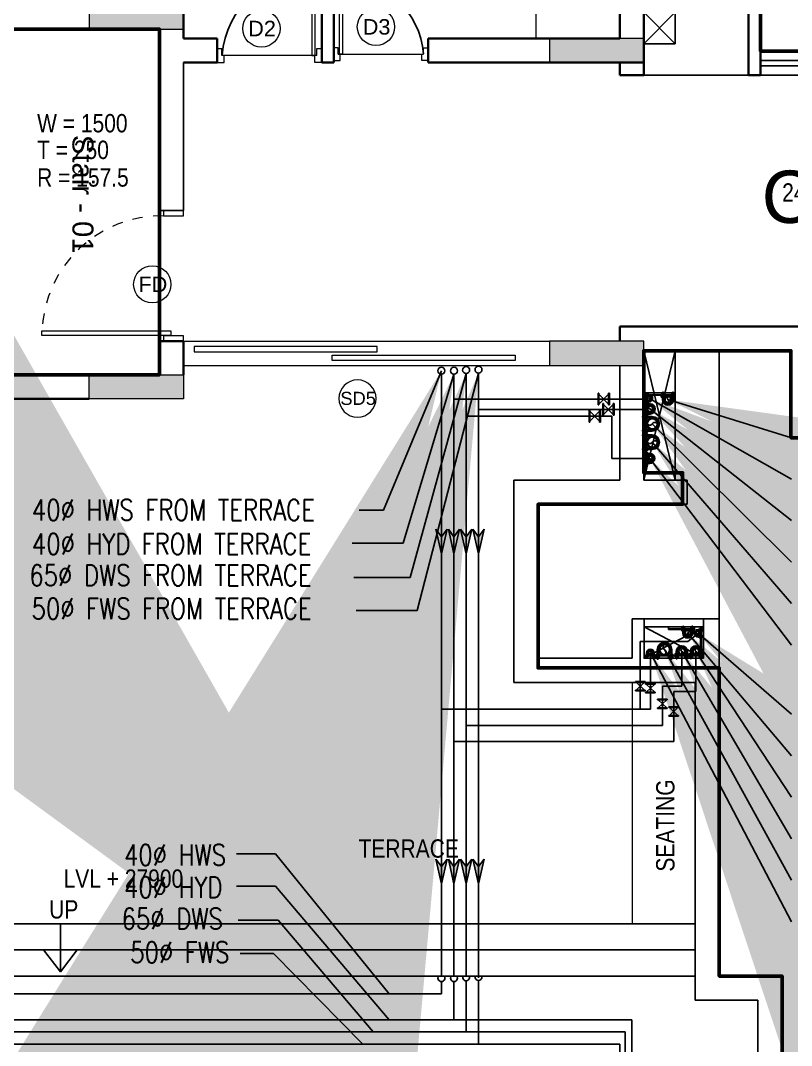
# Model space of a CAD drawing. Header units: inches. Extents: x 0 to 429, y 0 to 146.
# Drawn here: x 287.94 to 295.3, y 108.29 to 118.07 of the extents above; entities that cross this region are included whole.
import ezdxf
from ezdxf.enums import TextEntityAlignment as Align

# ---------------------------------------------------------------- set-up
doc = ezdxf.new("R2010")
doc.units = ezdxf.units.IN
doc.header["$MEASUREMENT"] = 0
doc.linetypes.add('Xr-4BHK-A-B-Tenth Floor-Sub$0$HIDDEN', pattern=[0.375, 0.25, -0.125])
for name, color, linetype, lineweight in [('FLOOR09', 7, 'Continuous', 50), ('XR-4BHK-A-B-TENTH SUB$0$COL', 1, 'Continuous', 0), ('XR-4BHK-A-B-TENTH SUB$0$COL HATCH', 9, 'Continuous', 0), ('XR-4BHK-A-B-TENTH SUB$0$DIMENTION', 38, 'Continuous', 25), ('XR-4BHK-A-B-TENTH SUB$0$DOOR', 34, 'Continuous', 20), ('XR-4BHK-A-B-TENTH SUB$0$FURN', 15, 'Continuous', 18), ('XR-4BHK-A-B-TENTH SUB$0$RRL', 11, 'Continuous', 20), ('XR-4BHK-A-B-TENTH SUB$0$WALL', 7, 'Continuous', 30), ('XR-4BHK-A-B-TENTH SUB$0$WIN', 4, 'Continuous', 9)]:
    doc.layers.add(name, color=color, linetype=linetype, lineweight=lineweight)
for name, color, linetype in [('XR-4BHK-A-B-TENTH SUB$0$A-_SLABSTEP_E-', 8, 'Continuous'), ('XR-4BHK-A-B-TENTH SUB$0$BALCONY', 6, 'Continuous'), ('XR-4BHK-A-B-TENTH SUB$0$ELE', 4, 'Continuous')]:
    doc.layers.add(name, color=color, linetype=linetype)
doc.styles.get("Standard").update_dxf_attribs({"font": 'arial.ttf'})
doc.styles.add('Xr-4BHK-A-B-Ground-Sub$0$DIM', font='arial.ttf')
doc.styles.add('Xr-4BHK-A-B-Tenth Floor-Sub$0$$0$DIM', font='arial.ttf', dxfattribs={"height": 4})
doc.styles.add('Xr-4BHK-A-B-Tenth Floor-Sub$0$$1$Standard', font='arial.ttf')
doc.styles.add('Xr-4BHK-A-B-Tenth Floor-Sub$0$ROMANS', font='romans.shx')
doc.styles.add('Xr-4BHK-A-B-Tenth Floor-Sub$0$Standard', font='ARIALN.TTF')
doc.dimstyles.new('Xr-4BHK-A-B-Tenth Floor-Sub$0$DIM 75', dxfattribs={"dimtxt": 75, "dimasz": 75, "dimexe": 0.18, "dimexo": 0.0625, "dimgap": 0.09, "dimtad": 0, "dimtih": 1, "dimtoh": 1, "dimdec": 0, "dimzin": 0, "dimdsep": 46, "dimtxsty": 'Xr-4BHK-A-B-Tenth Floor-Sub$0$Standard', "dimcen": 0.09, "dimclrd": 256, "dimclre": 256, "dimclrt": 256, "dimadec": 0, "dimazin": 0, "dimtfac": 1, "dimtdec": 0, "dimtofl": 0, "dimtmove": 0, "dimatfit": 3, "dimfxl": 1, "dimtolj": 1, "dimtzin": 0, "dimarcsym": 0})

# ---------------------------------------------------------------- blocks, each defined once
blk = doc.blocks.new('Xr-4BHK-A-B-Tenth Floor-Sub$0$core typ')
at = {"layer": 'XR-4BHK-A-B-TENTH SUB$0$COL HATCH'}
blk.add_hatch(color=256, dxfattribs=at).paths.add_polyline_path([(-6045, 5820), (-6945.9, 5820), (-6945.9, 5590), (-6045, 5590)])
h = blk.add_hatch(color=256, dxfattribs=at)
h.dxf.hatch_style = 1
h.paths.add_polyline_path([(-11340.9, 5500), (-10440.4, 5500), (-10440.4, 5270), (-11340.9, 5270)])
at = {"layer": 'XR-4BHK-A-B-TENTH SUB$0$COL'}
for points in [[(-6045, 5820), (-6945.9, 5820), (-6945.9, 5590), (-6045, 5590)], [(-11340.9, 5500), (-10440.4, 5500), (-10440.4, 5270), (-11340.9, 5270)]]:
    blk.add_lwpolyline(points, close=True, dxfattribs=at)
at = {"layer": 'XR-4BHK-A-B-TENTH SUB$0$ELE'}
for p, q in [((-5745, 8960.4), (-6045, 8660.4)), ((-6045, 8960.4), (-5745, 8660.4)), ((-4930, 8590.2), (-4125, 8590.5)), ((-4930, 8500.2), (-4125, 8500.5)), ((-4930, 8450.2), (-4125, 8450.5)), ((-6045, 8360.5), (-5045, 8360.2)), ((-4930, 8360.2), (-4125, 8360.5))]:
    blk.add_line(p, q, dxfattribs=at)
blk.add_lwpolyline([(-5745, 8660.4), (-6045, 8660.4), (-6045, 8960.4), (-5745, 8960.4)], close=True, dxfattribs=at)
at = {"layer": 'XR-4BHK-A-B-TENTH SUB$0$WALL'}
for p, q in [((-4930, 9075.2), (-4930, 8360.2)), ((-6045, 8960.5), (-6045, 8360.5)), ((-5045, 8960.2), (-5045, 8360.2)), ((-6275, 8480), (-6275, 8360.5)), ((-6275, 8360.5), (-6045, 8360.5)), ((-5045, 8360.2), (-4930, 8360.2)), ((-6275, 5960.5), (-4410.8, 5960.5)), ((-6275, 5820), (-6275, 5960.5)), ((-4640.8, 5730.5), (-6045, 5730.5)), ((-4640.8, 4900.1), (-4640.8, 5730.5)), ((-4640.8, 4900.1), (-3660.8, 4900.2))]:
    blk.add_line(p, q, dxfattribs=at)
blk = doc.blocks.new('Xr-4BHK-A-B-Tenth Floor-Sub$0$door1')
at = {"layer": 'XR-4BHK-A-B-TENTH SUB$0$A-_SLABSTEP_E-', "ltscale": 1000}
blk.add_arc((4969893, -5517193), 663.7, 181.487, 264.95348, dxfattribs=at)
at = {"layer": 'XR-4BHK-A-B-TENTH SUB$0$DOOR', "ltscale": 1000}
blk.add_line((4969837.3, -5517175.4), (4969837.3, -5517854.6), dxfattribs=at)
blk.add_lwpolyline([(4969837.3, -5517186.4), (4969229.5, -5517186.4), (4969229.5, -5517210.3), (4969837.3, -5517210.3)], close=True, dxfattribs=at)
for points in [[(4969837.3, -5517175.4), (4969786.5, -5517175.4), (4969786.5, -5517140), (4969888, -5517140), (4969888, -5517190.5), (4969837.3, -5517190.5)], [(4969837.3, -5517854.6), (4969788, -5517854.6), (4969788, -5517890), (4969888, -5517890), (4969888, -5517839.5), (4969837.3, -5517839.5)]]:
    blk.add_lwpolyline(points, dxfattribs=at)
blk = doc.blocks.new('Xr-4BHK-A-B-Tenth Floor-Sub$0$unit1')
at = {"layer": 'XR-4BHK-A-B-TENTH SUB$0$COL HATCH'}
h = blk.add_hatch(color=256, dxfattribs=at)
h.dxf.hatch_style = 1
h.paths.add_polyline_path([(-5295.9, 320), (-4395.4, 320), (-4395.4, 550), (-5295.9, 550)])
h = blk.add_hatch(color=256, dxfattribs=at)
h.dxf.hatch_style = 1
h.paths.add_polyline_path([(-900.5, 0), (0, 0), (0, 230), (-900.5, 230)])
at = {"layer": 'XR-4BHK-A-B-TENTH SUB$0$COL'}
for points in [[(-5295.9, 320), (-4395.4, 320), (-4395.4, 550), (-5295.9, 550)], [(-900.5, 0), (0, 0), (0, 230), (-900.5, 230)]]:
    blk.add_lwpolyline(points, close=True, dxfattribs=at)
at = {"layer": 'XR-4BHK-A-B-TENTH SUB$0$RRL'}
blk.add_line((-1030, 1325), (-1030, 230), dxfattribs=at)
at = {"layer": 'XR-4BHK-A-B-TENTH SUB$0$WALL'}
for p, q in [((-230, 1325), (-230, 230)), ((-3075, 0), (-3075, 1235.2)), ((-2960, 0), (-2960, 1235.2)), ((-4395.4, 550), (-4395.4, 230)), ((-4625.4, 320), (-9265, 320)), ((-4395.4, 230), (-4075, 230)), ((-4075, 230), (-4075, 0)), ((-230, 230), (-2060, 230)), ((-2060, 230), (-2060, 0)), ((-4394.6, 0), (-4075, 0)), ((0, 0), (-2060, 0)), ((-2960, 0), (-3075, 0))]:
    blk.add_line(p, q, dxfattribs=at)
at = {"layer": 'XR-4BHK-A-B-TENTH SUB$0$DIMENTION', "color": 0, "xscale": 1.333330264868441, "yscale": 1.333330264868441, "zscale": 1.333330264868441, "rotation": 270}
blk.add_blockref('Xr-4BHK-A-B-Tenth Floor-Sub$0$door1', (7353094.7, 6626502.1), dxfattribs=at)
at = {"layer": 'XR-4BHK-A-B-TENTH SUB$0$DIMENTION', "color": 0, "extrusion": (0, 0, -1), "xscale": 1.199999998323619, "yscale": 1.199999998323619, "zscale": -1.199999998323619, "rotation": 270}
blk.add_blockref('Xr-4BHK-A-B-Tenth Floor-Sub$0$door1', (6623528, 5963885.7), dxfattribs=at)
blk = doc.blocks.new('Xr-4BHK-A-B-Tenth Floor-Sub$0$unit 2')
at = {"layer": 'XR-4BHK-A-B-TENTH SUB$0$BALCONY', "ltscale": 1000}
blk.add_line((720, -2650.2), (719.5, -89.5), dxfattribs=at)
at = {"layer": 'XR-4BHK-A-B-TENTH SUB$0$DOOR'}
for points in [[(-4293.3, -100), (-2546.1, -100), (-2546.1, -50), (-4293.3, -50)], [(-1227.7, -181.7), (-2974.9, -181.7), (-2974.9, -131.7), (-1227.7, -131.7)]]:
    blk.add_lwpolyline(points, close=True, dxfattribs=at)
at = {"layer": 'XR-4BHK-A-B-TENTH SUB$0$ELE'}
for p, q in [((300, -1325), (0, -89.5)), ((300, -89.5), (0, -1325)), ((300, -1325), (300, -89.5)), ((-230, -1325), (-230, -230)), ((0, -1325), (0, -230)), ((-1240.4, -1325), (-230, -1325)), ((-1240.4, -3255), (-1240.4, -1325)), ((415, -1325), (0, -1325)), ((415, -1555), (415, -1325)), ((415, -1555), (-1010.4, -1555)), ((-1010.4, -3025), (-1010.4, -1555)), ((-110.4, -3025), (-110.4, -2650.2)), ((4.6, -2650.2), (-110.4, -2650.2)), ((4.6, -3025), (4.6, -2650.2)), ((570, -2650.3), (4.6, -2650.2)), ((569.6, -2725.2), (4.6, -3025)), ((569.6, -3025.1), (4.6, -2725.2)), ((569.6, -2725.2), (4.6, -2725.2)), ((569.6, -2650.3), (720, -2650.2)), ((569.6, -3025.1), (569.6, -2650.3)), ((720, -6060), (720, -2650.2)), ((-110.4, -3025), (-1010.4, -3025)), ((569.6, -3025.1), (4.6, -3025)), ((490.4, -3255), (-1240.4, -3255)), ((490.4, -6290.2), (490.4, -3255)), ((-11025.4, -5559.8), (490.4, -5559.8)), ((-11025.4, -5809.8), (490.4, -5809.8)), ((-5570.4, -6017.5), (-5731.5, -5809.8)), ((-5570.4, -6017.5), (-5409.3, -5809.8)), ((-11025.4, -6059.8), (490.4, -6059.8)), ((1320, -6060), (720, -6060)), ((1320, -6060), (1320, -7755.2)), ((490.4, -6290.2), (1090, -6290.2)), ((1090, -6290), (1090, -7525.2))]:
    blk.add_line(p, q, dxfattribs=at)
blk.add_lwpolyline([(-5570.4, -5559.8), (-5570.4, -6017.5), (-5409.3, -5809.8)], dxfattribs=at)
at = {"layer": 'XR-4BHK-A-B-TENTH SUB$0$FURN', "ltscale": 0.5}
blk.add_line((-107.4, -5559.8), (-107.4, -3264.8), dxfattribs=at)
at = {"layer": 'XR-4BHK-A-B-TENTH SUB$0$WALL'}
for p, q in [((-4625.4, 0), (-4395.4, 0)), ((-4625.4, -320), (-4625.4, 0)), ((-4395.4, -320), (-4395.4, 0)), ((-5295.9, -320), (-9035, -320)), ((-5295.9, -550), (-9035, -550))]:
    blk.add_line(p, q, dxfattribs=at)
at = {"layer": 'XR-4BHK-A-B-TENTH SUB$0$WIN'}
for p, q in [((-4395.4, 0), (-900.9, 0)), ((-4395.4, -230), (-900.9, -230))]:
    blk.add_line(p, q, dxfattribs=at)
blk = doc.blocks.new('Xr-4BHK-A-B-Tenth Floor-Sub$0$$0$DOOR NO')
at = {"lineweight": 0}
blk.add_circle((0, 0), 10, dxfattribs=at)
at = {"style": 'Xr-4BHK-A-B-Tenth Floor-Sub$0$$0$DIM'}
blk.add_attdef('X1', text='', height=9, dxfattribs=at).set_placement((0, 0), align=Align.MIDDLE_CENTER)
blk = doc.blocks.new('Xr-4BHK-A-B-Tenth Floor-Sub$0$d-750')
at = {"layer": 'XR-4BHK-A-B-TENTH SUB$0$DOOR'}
for p, q in [((0, 718.7), (0, 750)), ((0, 750), (115, 750)), ((115, 718.7), (0, 718.7)), ((115, 750), (115, 718.7)), ((0, 0), (0, 31.2)), ((0, 31.2), (115, 31.2)), ((115, 31.2), (115, 0)), ((115, 0), (0, 0))]:
    blk.add_line(p, q, dxfattribs=at)
blk.add_lwpolyline([(73.9, 34.2), (811.3, 34.2), (811.3, 59.2), (73.9, 59.2)], close=True, dxfattribs=at)
at = {"layer": 'XR-4BHK-A-B-TENTH SUB$0$DOOR', "color": 8, "linetype": 'Xr-4BHK-A-B-Tenth Floor-Sub$0$HIDDEN', "extrusion": (0, 0, -1)}
blk.add_ellipse((125, 31.2), major_axis=(218.4, 652.1), ratio=0.99874, start_param=-0.33813, end_param=1.207251, dxfattribs=at)
blk = doc.blocks.new('Xr-4BHK-A-B-Tenth Floor-Sub$0$AR')
at = {"lineweight": -3}
blk.add_hatch(color=0, dxfattribs=at).paths.add_polyline_path([(0, 0), (-53.4, -235.6), (0, -163), (53.4, -235.6)])
at = {"color": 0, "lineweight": -3}
for p, q in [((0, 0), (-53.4, -235.6)), ((0, 0), (53.4, -235.6)), ((0, -163), (-53.4, -235.6)), ((0, -163), (53.4, -235.6))]:
    blk.add_line(p, q, dxfattribs=at)
blk = doc.blocks.new('Xr-4BHK-A-B-Tenth Floor-Sub$0$CI100')
at = {"color": 1, "ltscale": 100}
for p, q in [((-79, 0), (-79, 11)), ((-74, 61), (-74, 11)), ((-66, 61), (-66, 11)), ((-61, 0), (-61, 11)), ((61, 0), (61, 11)), ((66, 61), (66, 11)), ((74, 61), (74, 11)), ((79, 0), (79, 11)), ((-79, -15), (-79, -4)), ((-74, 0), (-74, -4)), ((-74, -15), (-74, -37)), ((-74, -17), (-74, -37)), ((-66, -37), (-74, -37)), ((-66, 0), (-66, -4)), ((-66, -15), (-66, -37)), ((-66, -17), (-66, -37)), ((-61, -15), (-61, -4)), ((61, -15), (61, -4)), ((66, 0), (66, -4)), ((66, -15), (66, -37)), ((66, -17), (66, -37)), ((66, -37), (74, -37)), ((74, 0), (74, -4)), ((74, -15), (74, -37)), ((74, -17), (74, -37)), ((79, -15), (79, -4))]:
    blk.add_line(p, q, dxfattribs=at)
for points in [[(-85, 0), (-55, 0), (-55, 11), (-85, 11)], [(85, 0), (55, 0), (55, 11), (85, 11)], [(-85, -15), (-55, -15), (-55, -4), (-85, -4)], [(85, -15), (55, -15), (55, -4), (85, -4)]]:
    blk.add_lwpolyline(points, close=True, dxfattribs=at)
at = {"ltscale": 100}
for radius in [60.7, 50]:
    blk.add_circle((0, 61), radius, dxfattribs=at)
at = {"color": 1, "ltscale": 100}
for radius in [74, 66]:
    blk.add_arc((0, 61), radius, 0, 180, dxfattribs=at)
at = {"ltscale": 100}
for centre, start, end in [((14, 86), 119.0199, 240.9801), ((-14, 36), 299.0199, 60.9801)]:
    blk.add_arc(centre, 28.6, start, end, dxfattribs=at)
blk = doc.blocks.new('Xr-4BHK-A-B-Tenth Floor-Sub$0$CI50')
at = {"color": 1, "ltscale": 100}
for p, q in [((-53.2, 2), (-53.2, 13.5)), ((-48.3, 35), (-48.3, 13.5)), ((-48.3, 2), (-48.3, -2)), ((-40.3, 35), (-40.3, 13.5)), ((-40.3, 2), (-40.3, -2)), ((-35.4, 2), (-35.4, 13.5)), ((35.4, 2), (35.4, 13.5)), ((40.3, 35), (40.3, 13.5)), ((40.3, 2), (40.3, -2)), ((48.3, 35), (48.3, 13.5)), ((48.3, 2), (48.3, -2)), ((53.2, 2), (53.2, 13.5)), ((-53.2, -13.5), (-53.2, -2)), ((-48.3, -13.5), (-48.3, -30.6)), ((-48.3, -14.8), (-48.3, -30.6)), ((-40.3, -30.6), (-48.3, -30.6)), ((-40.3, -13.5), (-40.3, -30.6)), ((-40.3, -14.8), (-40.3, -30.6)), ((-35.4, -13.5), (-35.4, -2)), ((35.4, -13.5), (35.4, -2)), ((40.3, -13.5), (40.3, -30.6)), ((40.3, -14.8), (40.3, -30.6)), ((40.3, -30.6), (48.3, -30.6)), ((48.3, -13.5), (48.3, -30.6)), ((48.3, -14.8), (48.3, -30.6)), ((53.2, -13.5), (53.2, -2))]:
    blk.add_line(p, q, dxfattribs=at)
at = {"color": 1, "ltscale": 100, "elevation": 0}
for points in [[(-57.9, 2), (-30.9, 2), (-30.9, 13.5), (-57.9, 13.5)], [(57.9, 2), (30.9, 2), (30.9, 13.5), (57.9, 13.5)], [(-57.9, -13.5), (-30.9, -13.5), (-30.9, -2), (-57.9, -2)], [(57.9, -13.5), (30.9, -13.5), (30.9, -2), (57.9, -2)]]:
    blk.add_lwpolyline(points, close=True, dxfattribs=at)
at = {"ltscale": 100}
for radius in [35, 25]:
    blk.add_circle((0, 35), radius, dxfattribs=at)
at = {"color": 1, "ltscale": 100}
for radius, start in [(48.3, 0), (40.3, 360)]:
    blk.add_arc((0, 35), radius, start, 180, dxfattribs=at)
at = {"ltscale": 100}
for centre, start, end in [((6.9, 47.5), 119.0199, 240.9801), ((-6.9, 22.5), 299.0199, 60.9801)]:
    blk.add_arc(centre, 14.3, start, end, dxfattribs=at)
blk = doc.blocks.new('Xr-4BHK-A-B-Tenth Floor-Sub$0$VALVE100')
at = {"color": 0, "linetype": 'Continuous', "lineweight": -3}
for p, q in [((-19, 22.9), (-22.1, 22.9)), ((-22.1, 22.9), (-22.1, -22.9)), ((-19, -22.9), (-19, 22.9)), ((-19, 19.9), (19, -19.9)), ((19, 19.9), (-19, -19.9)), ((19, 22.9), (22.1, 22.9)), ((19, -22.9), (19, 22.9)), ((22.1, 22.9), (22.1, -22.9)), ((-22.1, -22.9), (-19, -22.9)), ((22.1, -22.9), (19, -22.9))]:
    blk.add_line(p, q, dxfattribs=at)

msp = doc.modelspace()

# ---------------------------------------------------------------- linework, layer by layer
for p, q in [((289.2693, 116.2592), (289.2693, 117.9892)), ((289.4993, 116.2592), (289.4993, 117.6692)), ((289.4993, 116.2592), (289.2693, 116.2592)), ((294.1924, 114.4977), (293.8924, 114.4977)), ((293.9134, 114.5187), (293.9134, 113.7549)), ((294.1282, 112.2634), (294.378, 112.2634)), ((294.4405, 112.2768), (294.4405, 111.9846)), ((293.897, 112.0056), (294.4615, 112.0056))]:
    msp.add_line(p, q)
at = {"ltscale": 25}
for p, q in [((291.9613, 114.695), (291.9613, 108.9421)), ((292.0813, 114.695), (292.0813, 108.9421)), ((292.1974, 114.7017), (292.1974, 108.9421)), ((292.3155, 114.7053), (292.3155, 108.933)), ((293.9301, 114.4577), (292.0813, 114.4577)), ((293.5882, 114.2946), (292.1974, 114.2946)), ((293.9401, 114.3586), (292.3155, 114.3586)), ((293.5882, 113.8915), (293.5882, 114.2946)), ((293.9504, 113.8915), (293.5882, 113.8915)), ((294.4117, 112.2217), (294.3135, 112.1443)), ((294.3135, 112.1443), (293.8603, 112.1443)), ((293.8603, 112.1443), (293.8603, 111.4976)), ((293.9573, 112.0339), (293.9573, 111.4976)), ((294.2568, 112.0495), (294.2568, 111.7171)), ((294.3913, 112.0495), (294.3913, 111.6657)), ((294.0721, 111.7171), (294.0721, 111.343)), ((294.0721, 111.7171), (294.2568, 111.7171)), ((294.3913, 111.6657), (294.1797, 111.6657)), ((294.1797, 111.6657), (294.1797, 111.1885)), ((291.9613, 111.4976), (293.9573, 111.4976)), ((292.1974, 111.343), (294.0721, 111.343)), ((292.0813, 111.1885), (294.1797, 111.1885)), ((291.9613, 108.8985), (291.9613, 108.7803)), ((292.0813, 108.8985), (292.0813, 108.534)), ((292.1974, 108.9052), (292.1974, 108.4179)), ((292.3155, 108.9088), (292.3155, 108.2998)), ((291.9613, 108.7803), (283.2037, 108.7803)), ((293.7796, 108.534), (283.4501, 108.534)), ((293.7796, 108.534), (293.7796, 102.9998)), ((293.7162, 108.4179), (283.5662, 108.4179)), ((293.7162, 108.4179), (293.7162, 103.0632)), ((293.6635, 108.2998), (283.6843, 108.2998)), ((293.6635, 108.2998), (293.6635, 103.1159))]:
    msp.add_line(p, q, dxfattribs=at)
for points in [[(293.9174, 114.5187), (293.9174, 113.7549), (293.8924, 113.7549), (293.8924, 114.5187)], [(294.1924, 114.4937), (293.8924, 114.4937), (293.8924, 114.5187), (294.1924, 114.5187)], [(294.1282, 112.2594), (294.378, 112.2594), (294.378, 112.2844), (294.1282, 112.2844)], [(294.4365, 112.2768), (294.4365, 111.9846), (294.4615, 111.9846), (294.4615, 112.2768)], [(293.897, 112.0096), (294.4615, 112.0096), (294.4615, 111.9846), (293.897, 111.9846)]]:
    msp.add_lwpolyline(points, close=True)
for centre in [(292.1974, 114.7349), (292.3155, 114.7386), (291.9613, 114.7282), (292.0813, 114.7282)]:
    msp.add_circle(centre, 0.0332, dxfattribs=at)
for centre, start, end in [((291.9613, 108.9317), 161.82368, 18.17632), ((292.0813, 108.9317), 161.82368, 18.17632), ((292.1974, 108.9384), 173.66682, 6.33318), ((292.3155, 108.9421), 180, 0)]:
    msp.add_arc(centre, 0.0332, start, end, dxfattribs=at)
at = {"layer": 'FLOOR09', "color": 22}
for p, q in [((289.2685, 114.6892), (289.2685, 115.0092)), ((284.6289, 114.6892), (289.2685, 114.6892))]:
    msp.add_line(p, q, dxfattribs=at)
at = {"layer": 'FLOOR09', "color": 181}
for points in [[(295.8131, 121.3094), (295.8131, 117.7796), (295.0089, 117.7796), (295.0089, 118.2646)], [(295.2139, 107.2542), (295.2139, 108.9496), (294.6139, 108.9496), (294.6139, 111.8921), (292.8839, 111.8921), (292.8839, 113.4542), (294.2639, 113.4542), (294.2639, 113.7544), (293.8939, 113.7544), (293.8939, 114.9196), (295.298, 114.9196), (295.298, 114.0896), (296.2789, 114.0896), (296.2789, 109.1894), (299.9389, 109.1892), (299.9381, 113.4544), (303.3339, 113.4544), (303.3339, 111.9846), (301.6039, 111.9846), (301.6039, 108.9498), (301.0039, 108.9494), (301.0039, 107.2544)]]:
    msp.add_lwpolyline(points, dxfattribs=at)
at = {"layer": 'FLOOR09', "color": 115}
msp.add_lwpolyline([(283.8018, 117.9894), (289.2685, 117.9894), (289.2685, 114.6894), (283.8018, 114.6894)], close=True, dxfattribs=at)

# ---------------------------------------------------------------- block references
for name, p, xscale, yscale, zscale in [('Xr-4BHK-A-B-Tenth Floor-Sub$0$unit1', (293.8939, 117.6692), 0.001, 0.001, 0.001), ('Xr-4BHK-A-B-Tenth Floor-Sub$0$core typ', (299.9389, 109.1892), 0.001, 0.001, 0.001), ('Xr-4BHK-A-B-Tenth Floor-Sub$0$unit 2', (293.8939, 115.0092), 0.001, 0.001, 0.001), ('Xr-4BHK-A-B-Tenth Floor-Sub$0$CI100', (294.0921, 112.0096), 0.000940500000026077, 0.000940500000026077, 0.000940500000026077)]:
    msp.add_blockref(name, p, dxfattribs=dict(xscale=xscale, yscale=yscale, zscale=zscale))
ref = msp.add_blockref('Xr-4BHK-A-B-Tenth Floor-Sub$0$$0$DOOR NO', (291.3362, 118.011), dxfattribs=dict(xscale=0.01778, yscale=0.01778, zscale=0.01778))
ref.add_attrib('X1', 'D3', dxfattribs={"height": 0.14817, "style": 'Xr-4BHK-A-B-Tenth Floor-Sub$0$$1$Standard'}).set_placement((291.3422, 118.011), align=Align.MIDDLE_CENTER)
ref = msp.add_blockref('Xr-4BHK-A-B-Tenth Floor-Sub$0$$0$DOOR NO', (290.2427, 117.995), dxfattribs=dict(xscale=0.01778, yscale=0.01778, zscale=0.01778))
ref.add_attrib('X1', 'D2', dxfattribs={"height": 0.14817, "style": 'Xr-4BHK-A-B-Tenth Floor-Sub$0$$1$Standard'}).set_placement((290.2487, 117.995), align=Align.MIDDLE_CENTER)
for name, p, xscale, yscale, zscale, rotation in [('Xr-4BHK-A-B-Tenth Floor-Sub$0$d-750', (289.4993, 115.0092), -0.001666666782984976, 0.001666666782984976, 0.001666666783112987, 5.202686281791102e-08), ('Xr-4BHK-A-B-Tenth Floor-Sub$0$CI50', (294.1247, 114.4915), 0.001099999999976717, 0.001099999999976717, 0.001099999999976717, 180), ('Xr-4BHK-A-B-Tenth Floor-Sub$0$CI100', (293.9174, 114.2219), 0.0009405000000115251, 0.0009405000000115251, 0.0009405000000115251, 270), ('Xr-4BHK-A-B-Tenth Floor-Sub$0$CI100', (293.9174, 114.0463), 0.0009405000000115251, 0.0009405000000115251, 0.0009405000000115251, 270), ('Xr-4BHK-A-B-Tenth Floor-Sub$0$CI50', (294.3133, 112.2597), -0.001, 0.001, 0.001, 180)]:
    msp.add_blockref(name, p, dxfattribs=dict(xscale=xscale, yscale=yscale, zscale=zscale, rotation=rotation))
ref = msp.add_blockref('Xr-4BHK-A-B-Tenth Floor-Sub$0$$0$DOOR NO', (289.2002, 115.5532), dxfattribs=dict(xscale=0.01778, yscale=0.01778, zscale=0.01778))
ref.add_attrib('X1', 'FD', dxfattribs={"height": 0.14817, "style": 'Xr-4BHK-A-B-Tenth Floor-Sub$0$$1$Standard'}).set_placement((289.2061, 115.5532), align=Align.MIDDLE_CENTER)
ref = msp.add_blockref('Xr-4BHK-A-B-Tenth Floor-Sub$0$$0$DOOR NO', (291.16, 114.4631), dxfattribs=dict(xscale=-0.01778, yscale=0.01778, zscale=0.01778, rotation=180))
ref.add_attrib('X1', 'SD5', dxfattribs={"height": 0.125, "style": 'Xr-4BHK-A-B-Tenth Floor-Sub$0$$1$Standard'}).set_placement((291.166, 114.4648), align=Align.MIDDLE_CENTER)
at = {"ltscale": 25, "extrusion": (0, 0, -1)}
for p, xscale, yscale, zscale, rotation in [((-293.511, 114.4577), -0.002430000000167638, 0.002430000000167638, -0.002430000000167638, 180), ((-293.556, 114.3586), -0.002430000000167638, 0.002430000000167638, -0.002430000000167638, 180), ((-293.4252, 114.2946), -0.002430000000167638, 0.002430000000167638, -0.002430000000167638, 180), ((-293.8603, 111.717), 0.002025000000139698, 0.002025000000139698, -0.002025, 90), ((-293.9573, 111.6973), 0.002025000000139698, 0.002025000000139698, -0.002025, 90), ((-294.0721, 111.5487), 0.002025000000139698, 0.002025000000139698, -0.002025, 90), ((-294.1797, 111.475), 0.002025000000139698, 0.002025000000139698, -0.002025, 90)]:
    msp.add_blockref('Xr-4BHK-A-B-Tenth Floor-Sub$0$VALVE100', p, dxfattribs=dict(at, xscale=xscale, yscale=yscale, zscale=zscale, rotation=rotation))
at = {"ltscale": 25}
for name, p, xscale, yscale, zscale, rotation in [('Xr-4BHK-A-B-Tenth Floor-Sub$0$CI50', (293.9159, 114.4657), -0.00075, 0.00075, 0.00075, 270), ('Xr-4BHK-A-B-Tenth Floor-Sub$0$CI50', (293.9193, 114.3637), -0.001, 0.001, 0.001, 270), ('Xr-4BHK-A-B-Tenth Floor-Sub$0$CI50', (293.9154, 113.8915), -0.001, 0.001, 0.001, 270), ('Xr-4BHK-A-B-Tenth Floor-Sub$0$AR', (291.9613, 112.9793), 0.001, 0.001, 0.001, 180), ('Xr-4BHK-A-B-Tenth Floor-Sub$0$AR', (292.0813, 112.9793), 0.001, 0.001, 0.001, 180), ('Xr-4BHK-A-B-Tenth Floor-Sub$0$AR', (292.1974, 112.9793), 0.001, 0.001, 0.001, 180), ('Xr-4BHK-A-B-Tenth Floor-Sub$0$AR', (292.3155, 112.9793), 0.001, 0.001, 0.001, 180), ('Xr-4BHK-A-B-Tenth Floor-Sub$0$CI50', (294.438, 112.2221), 0.00075, 0.00075, 0.00075, 90), ('Xr-4BHK-A-B-Tenth Floor-Sub$0$AR', (291.9613, 109.8319), 0.001, 0.001, 0.001, 180), ('Xr-4BHK-A-B-Tenth Floor-Sub$0$AR', (292.0813, 109.8319), 0.001, 0.001, 0.001, 180), ('Xr-4BHK-A-B-Tenth Floor-Sub$0$AR', (292.1974, 109.8319), 0.001, 0.001, 0.001, 180), ('Xr-4BHK-A-B-Tenth Floor-Sub$0$AR', (292.3155, 109.8319), 0.001, 0.001, 0.001, 180)]:
    msp.add_blockref(name, p, dxfattribs=dict(at, xscale=xscale, yscale=yscale, zscale=zscale, rotation=rotation))
for p, xscale, yscale, zscale in [((293.9573, 112.0081), -0.00075, 0.00075, 0.00075), ((294.2568, 112.0115), 0.001099999999976717, 0.001099999999976717, 0.001099999999976717), ((294.3913, 112.0115), 0.001099999999976717, 0.001099999999976717, 0.001099999999976717)]:
    msp.add_blockref('Xr-4BHK-A-B-Tenth Floor-Sub$0$CI50', p, dxfattribs=dict(at, xscale=xscale, yscale=yscale, zscale=zscale))

# ---------------------------------------------------------------- texts
at = {"style": 'Xr-4BHK-A-B-Tenth Floor-Sub$0$Standard'}
for s, p in [('W = 1500', (288.1008, 117.0037)), ('T = 250', (288.1008, 116.7495)), ('R = 157.5', (288.1008, 116.4858))]:
    msp.add_text(s, height=0.175, dxfattribs=at).set_placement(p)
at = {"style": 'Xr-4BHK-A-B-Tenth Floor-Sub$0$ROMANS', "width": 0.8}
for s, p in [('40%%C HWS FROM TERRACE ', (288.0504, 113.3004)), ('40%%C HYD FROM TERRACE ', (288.0504, 112.9737)), ('65%%C DWS FROM TERRACE ', (288.0265, 112.6742)), ('50%%C FWS FROM TERRACE ', (288.0472, 112.3571)), ('40%%C HWS', (288.931, 110.006)), ('40%%C HYD  ', (288.931, 109.6976)), ('65%%C DWS  ', (288.9072, 109.3981)), ('50%%C FWS ', (288.9894, 109.0761))]:
    msp.add_text(s, height=0.2, dxfattribs=at).set_placement(p)
at = {"char_height": 0.175, "attachment_point": 8, "style": 'Xr-4BHK-A-B-Tenth Floor-Sub$0$Standard'}
for s, insert, width in [('2400 WIDE LOBBY', (296.0896, 116.3401), 2.456322), ('TERRACE  ', (291.6492, 110.078), 1.383799), ('LVL + 27900', (288.9244, 109.7909), 2.456322), ('UP', (288.3553, 109.4973), 2.456322)]:
    msp.add_mtext(s, dxfattribs=dict(at, insert=insert, width=width))
at = {"insert": (294.1893, 110.3876), "char_height": 0.175, "width": 1.438463, "attachment_point": 8, "rotation": 90, "style": 'Xr-4BHK-A-B-Tenth Floor-Sub$0$Standard'}
msp.add_mtext('SEATING ', dxfattribs=at)
at = {"layer": 'FLOOR09', "color": 115, "style": 'Xr-4BHK-A-B-Ground-Sub$0$DIM'}
msp.add_text('Stair - 01', height=0.2, rotation=270, dxfattribs=at).set_placement((288.5381, 116.4135), align=Align.MIDDLE_CENTER)
at = {"layer": 'FLOOR09', "color": 181}
msp.add_text('COMMUNITY HALL', height=0.5, dxfattribs=at).set_placement((298.1432, 116.3889), align=Align.MIDDLE_CENTER)

# ---------------------------------------------------------------- leaders
for points in [[(292.0813, 114.695), (291.5958, 113.0818), (291.1104, 113.0818)], [(292.1974, 114.7017), (291.6619, 112.755), (291.1263, 112.755)], [(292.3155, 114.7053), (291.7308, 112.4385), (291.1461, 112.4385)], [(291.9613, 114.7282), (291.409, 113.3978), (291.1763, 113.3978)], [(293.9421, 114.4657), (295.3042, 113.6933)], [(294.1247, 114.453), (295.3042, 114.0893)], [(293.9525, 114.3663), (295.3042, 113.2974)], [(293.974, 114.2217), (295.3042, 112.9014)], [(293.974, 114.0461), (295.3042, 112.5054)], [(293.9504, 113.8915), (295.3042, 112.1095)], [(294.3133, 112.2247), (295.3042, 111.0531)], [(294.4117, 112.2221), (295.3042, 111.4491)], [(293.9573, 112.0344), (295.3042, 109.4692)], [(294.0921, 112.0667), (295.3042, 109.8652)], [(294.2568, 112.05), (295.3042, 110.2612)], [(294.3913, 112.05), (295.3042, 110.6571)], [(291.4608, 108.7803), (290.3776, 110.1179), (290.0044, 110.1179)], [(291.4608, 108.534), (290.3776, 109.8094), (290.0044, 109.8094)], [(291.3109, 108.4179), (290.4038, 109.4826), (290.0204, 109.4826)], [(291.2096, 108.2998), (290.3588, 109.1661), (290.0401, 109.1661)]]:
    msp.add_leader(points, dimstyle='Xr-4BHK-A-B-Tenth Floor-Sub$0$DIM 75')

doc.saveas('drawing.dxf')
